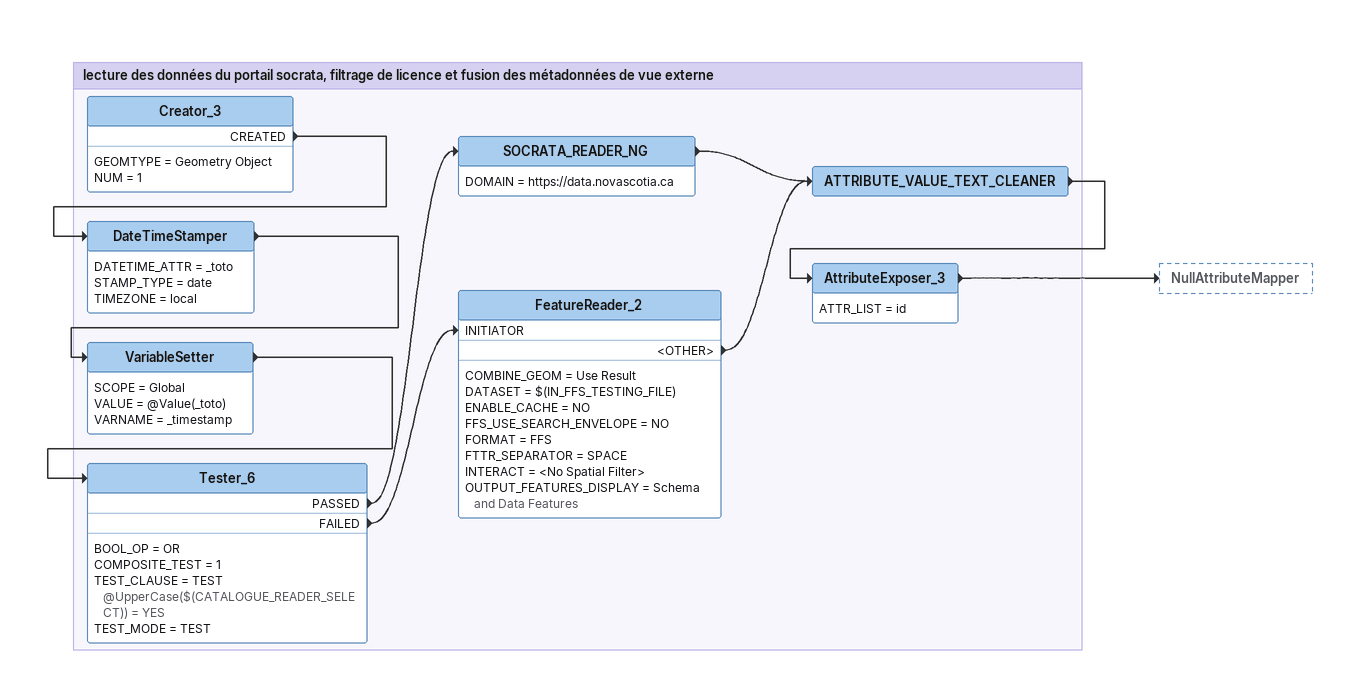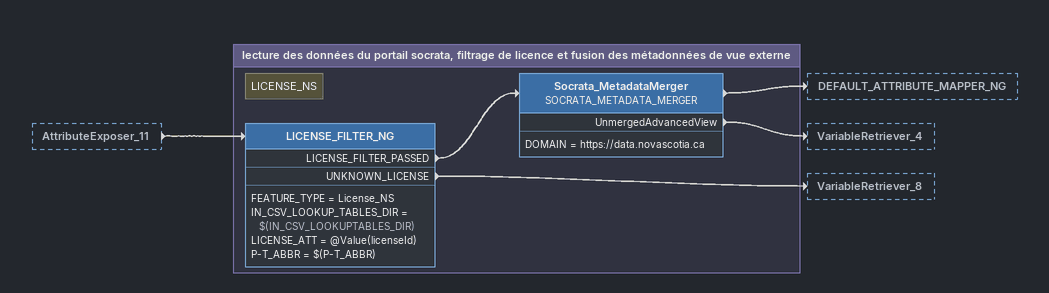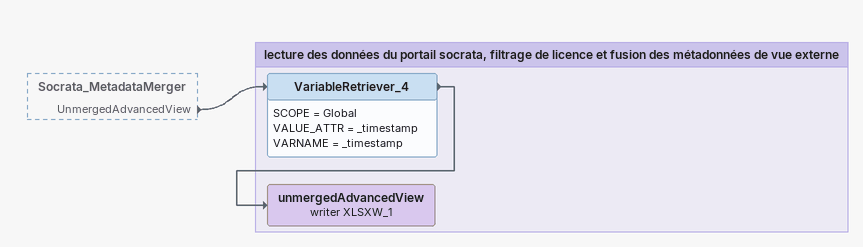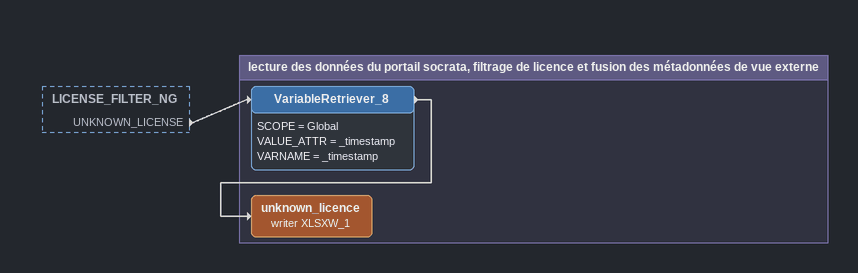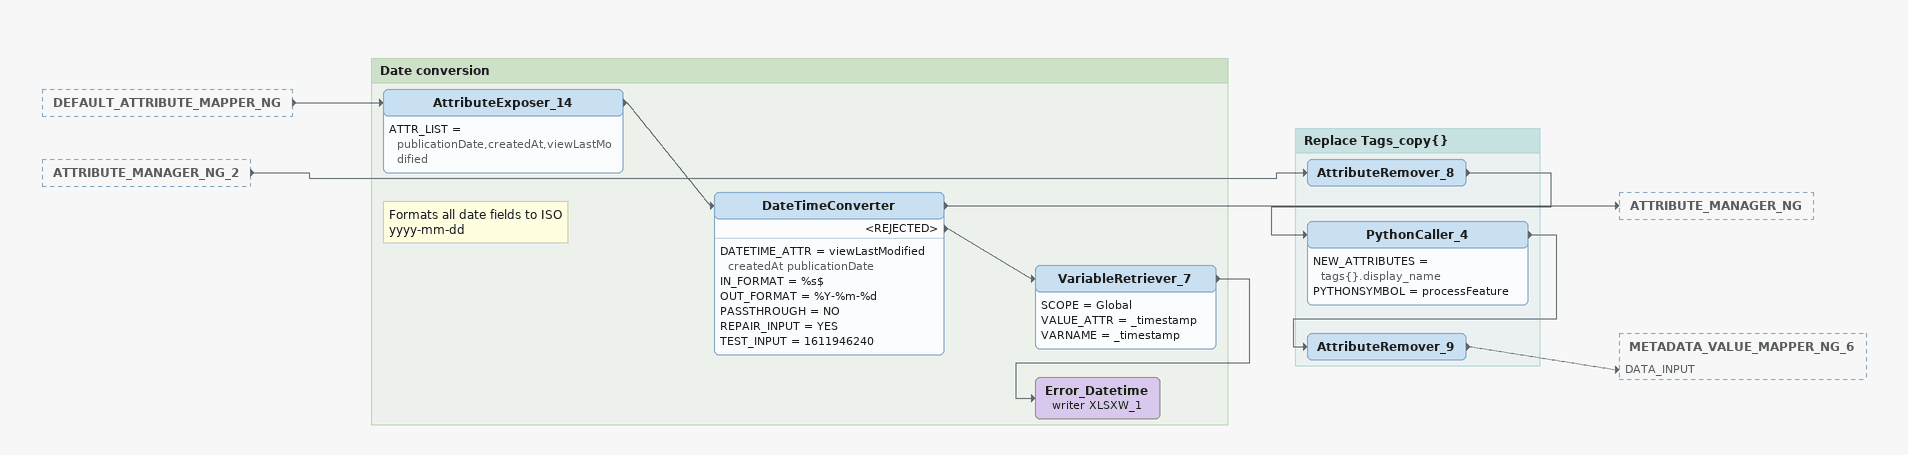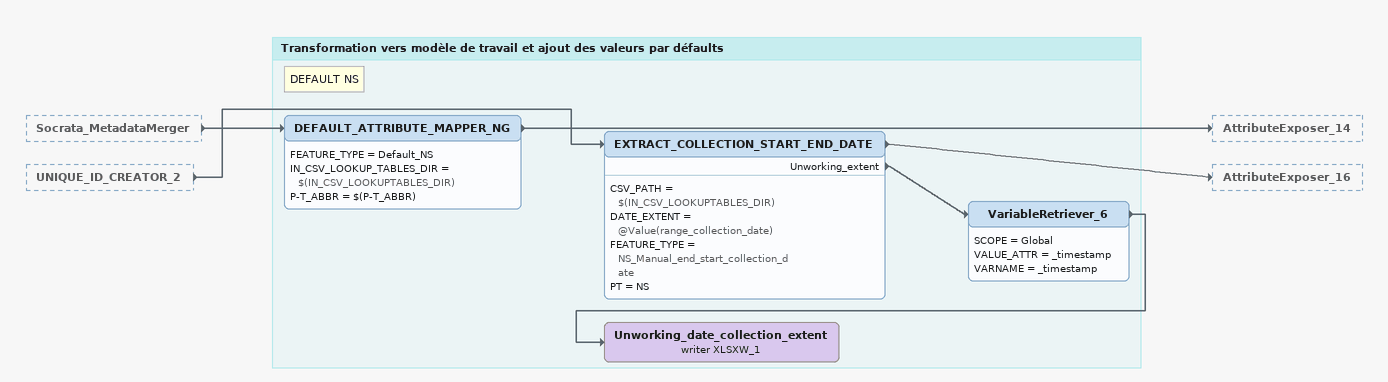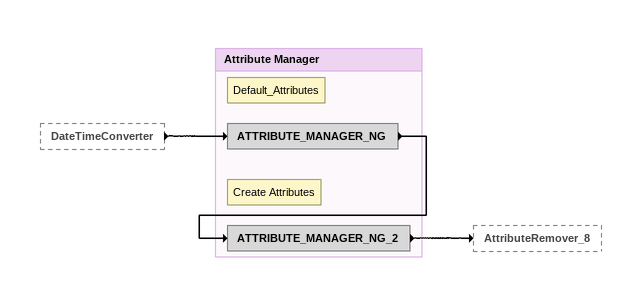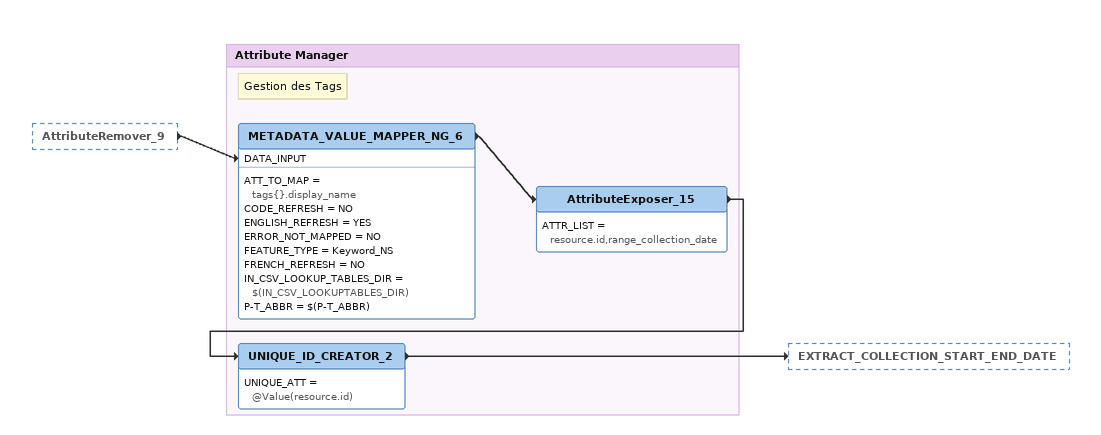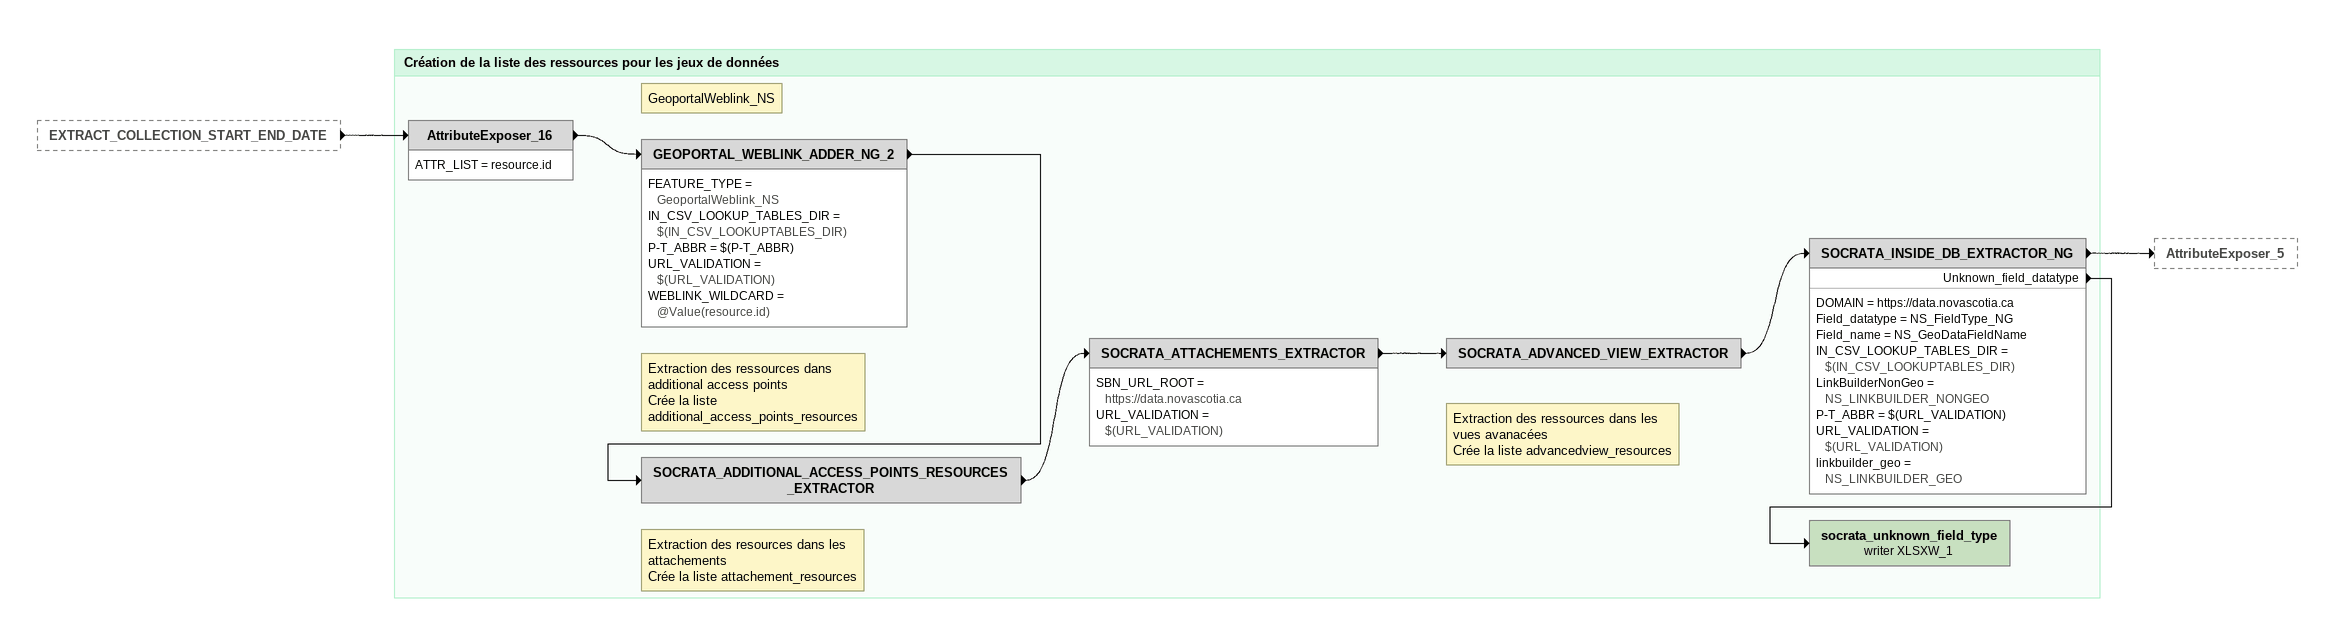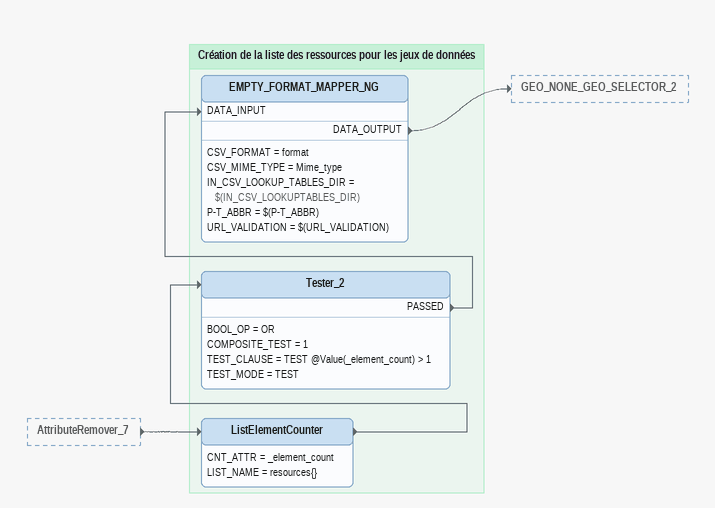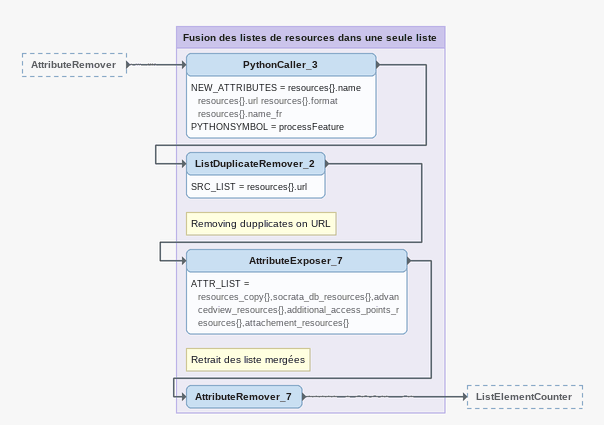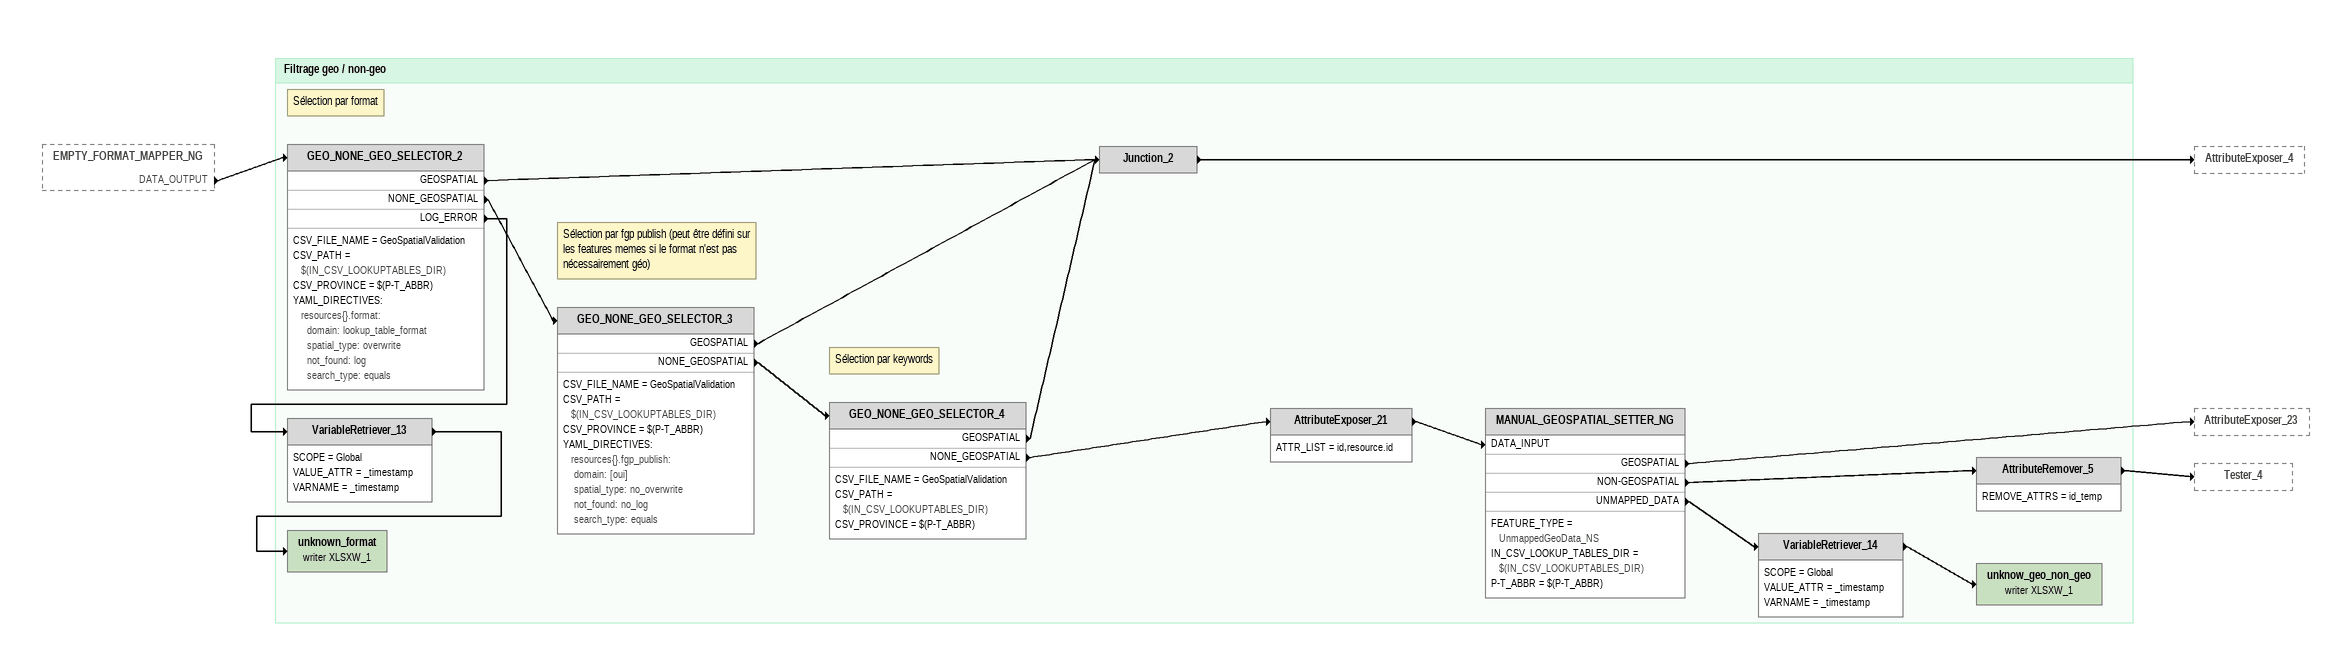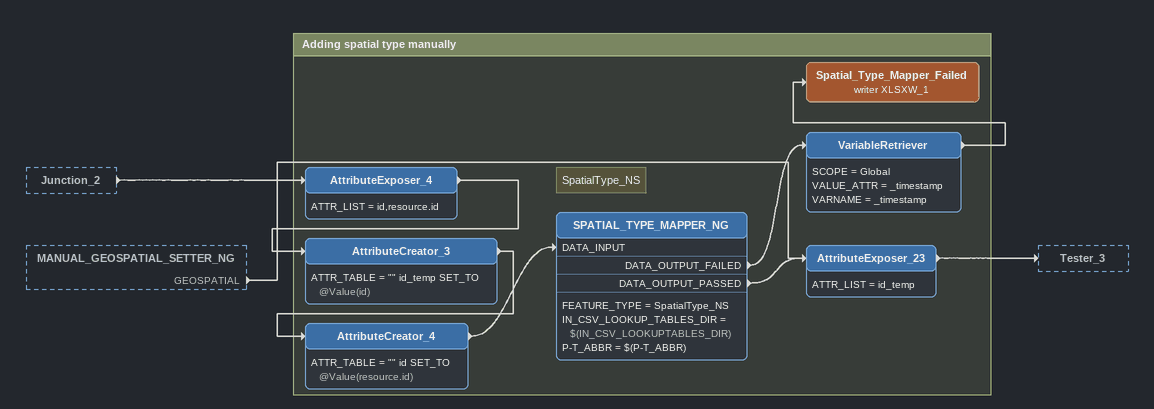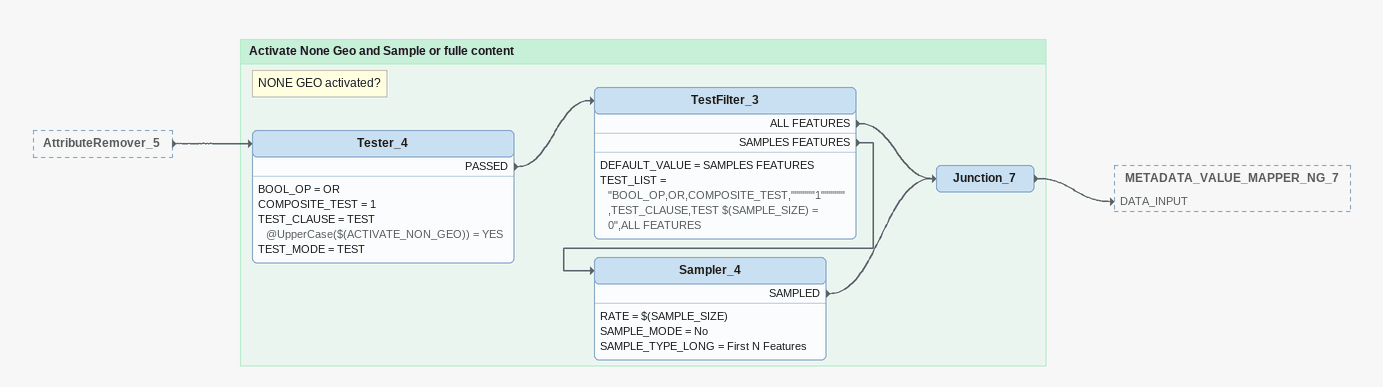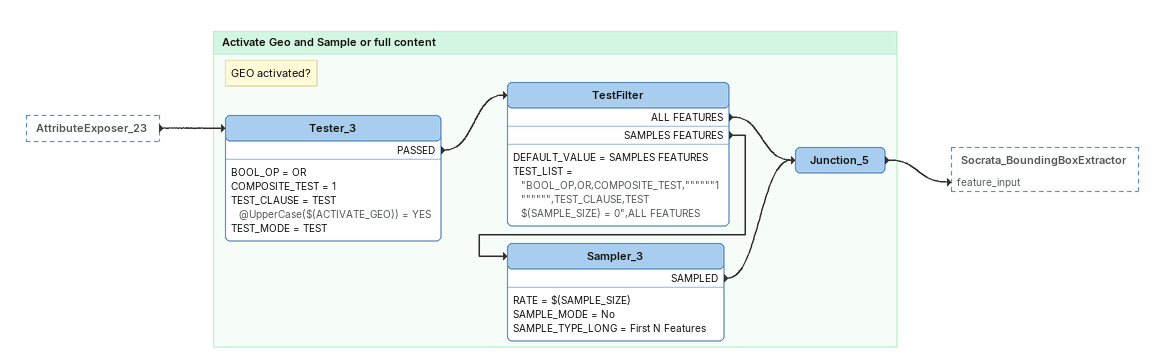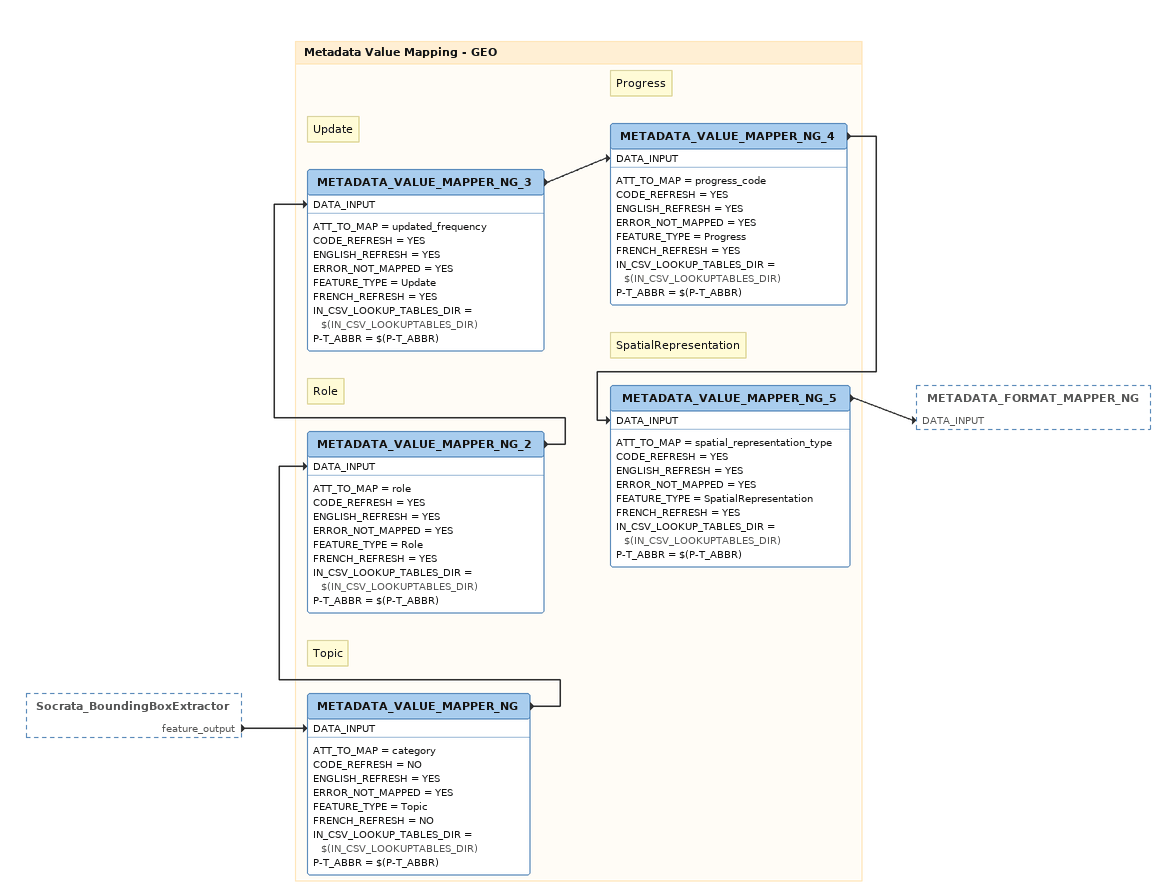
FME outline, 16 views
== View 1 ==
Bookmark: lecture des données du portail socrata, filtrage de licence et fusion des métadonnées de vue externe
Creator_3
    GEOMTYPE = Geometry Object
    NUM = 1
    CREATED -> DateTimeStamper
DateTimeStamper
    DATETIME_ATTR = _toto
    STAMP_TYPE = date
    TIMEZONE = local
    -> VariableSetter
VariableSetter
    SCOPE = Global
    VALUE = @Value(_toto)
    VARNAME = _timestamp
    -> Tester_6
Tester_6
    BOOL_OP = OR
    COMPOSITE_TEST = 1
    TEST_CLAUSE = TEST @UpperCase($(CATALOGUE_READER_SELECT)) = YES
    TEST_MODE = TEST
    PASSED -> SOCRATA_READER_NG
    FAILED -> FeatureReader_2 [INITIATOR]
SOCRATA_READER_NG
    DOMAIN = https://data.novascotia.ca
    -> ATTRIBUTE_VALUE_TEXT_CLEANER
FeatureReader_2
    COMBINE_GEOM = Use Result
    DATASET = $(IN_FFS_TESTING_FILE)
    ENABLE_CACHE = NO
    FFS_USE_SEARCH_ENVELOPE = NO
    FORMAT = FFS
    FTTR_SEPARATOR = SPACE
    INTERACT = <No Spatial Filter>
    OUTPUT_FEATURES_DISPLAY = Schema and Data Features
    <OTHER> -> ATTRIBUTE_VALUE_TEXT_CLEANER
ATTRIBUTE_VALUE_TEXT_CLEANER
    -> AttributeExposer_3
AttributeExposer_3
    ATTR_LIST = id
    -> NullAttributeMapper

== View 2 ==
AttributeExposer_11 [outside]
    -> LICENSE_FILTER_NG

Bookmark: lecture des données du portail socrata, filtrage de licence et fusion des métadonnées de vue externe
Note: LICENSE_NS
LICENSE_FILTER_NG
    FEATURE_TYPE = License_NS
    IN_CSV_LOOKUP_TABLES_DIR = $(IN_CSV_LOOKUPTABLES_DIR)
    LICENSE_ATT = @Value(licenseId)
    P-T_ABBR = $(P-T_ABBR)
    LICENSE_FILTER_PASSED -> Socrata_MetadataMerger
    UNKNOWN_LICENSE -> VariableRetriever_8
Socrata_MetadataMerger: SOCRATA_METADATA_MERGER
    DOMAIN = https://data.novascotia.ca
    -> DEFAULT_ATTRIBUTE_MAPPER_NG
    UnmergedAdvancedView -> VariableRetriever_4

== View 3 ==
Socrata_MetadataMerger [outside]
    UnmergedAdvancedView -> VariableRetriever_4

Bookmark: lecture des données du portail socrata, filtrage de licence et fusion des métadonnées de vue externe
VariableRetriever_4
    SCOPE = Global
    VALUE_ATTR = _timestamp
    VARNAME = _timestamp
    -> unmergedAdvancedView (writer XLSXW_1)
unmergedAdvancedView (writer XLSXW_1)

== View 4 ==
LICENSE_FILTER_NG [outside]
    UNKNOWN_LICENSE -> VariableRetriever_8

Bookmark: lecture des données du portail socrata, filtrage de licence et fusion des métadonnées de vue externe
VariableRetriever_8
    SCOPE = Global
    VALUE_ATTR = _timestamp
    VARNAME = _timestamp
    -> unknown_licence (writer XLSXW_1)
unknown_licence (writer XLSXW_1)

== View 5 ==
DEFAULT_ATTRIBUTE_MAPPER_NG [outside]
    -> AttributeExposer_14
ATTRIBUTE_MANAGER_NG_2 [outside]
    -> AttributeRemover_8

Bookmark: Date conversion
AttributeExposer_14
    ATTR_LIST = publicationDate,createdAt,viewLastModified
    -> DateTimeConverter
Note: Formats all date fields to ISO yyyy-mm-dd
DateTimeConverter
    DATETIME_ATTR = viewLastModified createdAt publicationDate
    IN_FORMAT = %s$
    OUT_FORMAT = %Y-%m-%d
    PASSTHROUGH = NO
    REPAIR_INPUT = YES
    TEST_INPUT = 1611946240
    -> ATTRIBUTE_MANAGER_NG
    <REJECTED> -> VariableRetriever_7
VariableRetriever_7
    SCOPE = Global
    VALUE_ATTR = _timestamp
    VARNAME = _timestamp
    -> Error_Datetime (writer XLSXW_1)
Error_Datetime (writer XLSXW_1)

Bookmark: Replace Tags_copy{}
AttributeRemover_8
    -> PythonCaller_4
PythonCaller_4
    NEW_ATTRIBUTES = tags{}.display_name
    PYTHONSYMBOL = processFeature
    -> AttributeRemover_9
AttributeRemover_9
    -> METADATA_VALUE_MAPPER_NG_6 [DATA_INPUT]

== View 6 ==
Socrata_MetadataMerger [outside]
    -> DEFAULT_ATTRIBUTE_MAPPER_NG
UNIQUE_ID_CREATOR_2 [outside]
    -> EXTRACT_COLLECTION_START_END_DATE

Bookmark: Transformation vers modèle de travail et ajout des valeurs par défaults
Note: DEFAULT NS
DEFAULT_ATTRIBUTE_MAPPER_NG
    FEATURE_TYPE = Default_NS
    IN_CSV_LOOKUP_TABLES_DIR = $(IN_CSV_LOOKUPTABLES_DIR)
    P-T_ABBR = $(P-T_ABBR)
    -> AttributeExposer_14
EXTRACT_COLLECTION_START_END_DATE
    CSV_PATH = $(IN_CSV_LOOKUPTABLES_DIR)
    DATE_EXTENT = @Value(range_collection_date)
    FEATURE_TYPE = NS_Manual_end_start_collection_date
    PT = NS
    -> AttributeExposer_16
    Unworking_extent -> VariableRetriever_6
VariableRetriever_6
    SCOPE = Global
    VALUE_ATTR = _timestamp
    VARNAME = _timestamp
    -> Unworking_date_collection_extent (writer XLSXW_1)
Unworking_date_collection_extent (writer XLSXW_1)

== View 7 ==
DateTimeConverter [outside]
    -> ATTRIBUTE_MANAGER_NG

Bookmark: Attribute Manager
Note: Default_Attributes
ATTRIBUTE_MANAGER_NG
    -> ATTRIBUTE_MANAGER_NG_2
Note: Create Attributes
ATTRIBUTE_MANAGER_NG_2
    -> AttributeRemover_8

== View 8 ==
AttributeRemover_9 [outside]
    -> METADATA_VALUE_MAPPER_NG_6 [DATA_INPUT]

Bookmark: Attribute Manager
Note: Gestion des Tags
METADATA_VALUE_MAPPER_NG_6
    ATT_TO_MAP = tags{}.display_name
    CODE_REFRESH = NO
    ENGLISH_REFRESH = YES
    ERROR_NOT_MAPPED = NO
    FEATURE_TYPE = Keyword_NS
    FRENCH_REFRESH = NO
    IN_CSV_LOOKUP_TABLES_DIR = $(IN_CSV_LOOKUPTABLES_DIR)
    P-T_ABBR = $(P-T_ABBR)
    -> AttributeExposer_15
AttributeExposer_15
    ATTR_LIST = resource.id,range_collection_date
    -> UNIQUE_ID_CREATOR_2
UNIQUE_ID_CREATOR_2
    UNIQUE_ATT = @Value(resource.id)
    -> EXTRACT_COLLECTION_START_END_DATE

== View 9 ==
EXTRACT_COLLECTION_START_END_DATE [outside]
    -> AttributeExposer_16

Bookmark: Création de la liste des ressources pour les jeux de données
AttributeExposer_16
    ATTR_LIST = resource.id
    -> GEOPORTAL_WEBLINK_ADDER_NG_2
Note: GeoportalWeblink_NS
GEOPORTAL_WEBLINK_ADDER_NG_2
    FEATURE_TYPE = GeoportalWeblink_NS
    IN_CSV_LOOKUP_TABLES_DIR = $(IN_CSV_LOOKUPTABLES_DIR)
    P-T_ABBR = $(P-T_ABBR)
    URL_VALIDATION = $(URL_VALIDATION)
    WEBLINK_WILDCARD = @Value(resource.id)
    -> SOCRATA_ADDITIONAL_ACCESS_POINTS_RESOURCES_EXTRACTOR
Note: Extraction des ressources dans additional access points / Crée la liste additional_access_points_resources
SOCRATA_ADDITIONAL_ACCESS_POINTS_RESOURCES_EXTRACTOR
    -> SOCRATA_ATTACHEMENTS_EXTRACTOR
Note: Extraction des resources dans les attachements / Crée la liste attachement_resources
SOCRATA_ATTACHEMENTS_EXTRACTOR
    SBN_URL_ROOT = https://data.novascotia.ca
    URL_VALIDATION = $(URL_VALIDATION)
    -> SOCRATA_ADVANCED_VIEW_EXTRACTOR
Note: Extraction des ressources dans les vues avanacées / Crée la liste advancedview_resources
SOCRATA_ADVANCED_VIEW_EXTRACTOR
    -> SOCRATA_INSIDE_DB_EXTRACTOR_NG
SOCRATA_INSIDE_DB_EXTRACTOR_NG
    DOMAIN = https://data.novascotia.ca
    Field_datatype = NS_FieldType_NG
    Field_name = NS_GeoDataFieldName
    IN_CSV_LOOKUP_TABLES_DIR = $(IN_CSV_LOOKUPTABLES_DIR)
    LinkBuilderNonGeo = NS_LINKBUILDER_NONGEO
    P-T_ABBR = $(URL_VALIDATION)
    URL_VALIDATION = $(URL_VALIDATION)
    linkbuilder_geo = NS_LINKBUILDER_GEO
    -> AttributeExposer_5
    Unknown_field_datatype -> socrata_unknown_field_type (writer XLSXW_1)
socrata_unknown_field_type (writer XLSXW_1)

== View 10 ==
AttributeRemover_7 [outside]
    -> ListElementCounter

Bookmark: Création de la liste des ressources pour les jeux de données
ListElementCounter
    CNT_ATTR = _element_count
    LIST_NAME = resources{}
    -> Tester_2
Tester_2
    BOOL_OP = OR
    COMPOSITE_TEST = 1
    TEST_CLAUSE = TEST @Value(_element_count) > 1
    TEST_MODE = TEST
    PASSED -> EMPTY_FORMAT_MAPPER_NG [DATA_INPUT]
EMPTY_FORMAT_MAPPER_NG
    CSV_FORMAT = format
    CSV_MIME_TYPE = Mime_type
    IN_CSV_LOOKUP_TABLES_DIR = $(IN_CSV_LOOKUPTABLES_DIR)
    P-T_ABBR = $(P-T_ABBR)
    URL_VALIDATION = $(URL_VALIDATION)
    DATA_OUTPUT -> GEO_NONE_GEO_SELECTOR_2

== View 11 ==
AttributeRemover [outside]
    -> PythonCaller_3

Bookmark: Fusion des listes de resources dans une seule liste
PythonCaller_3
    NEW_ATTRIBUTES = resources{}.name resources{}.url resources{}.format resources{}.name_fr
    PYTHONSYMBOL = processFeature
    -> ListDuplicateRemover_2
Note: Removing dupplicates on URL
ListDuplicateRemover_2
    SRC_LIST = resources{}.url
    -> AttributeExposer_7
AttributeExposer_7
    ATTR_LIST = resources_copy{},socrata_db_resources{},advancedview_resources{},additional_access_points_resources{},attachement_resources{}
    -> AttributeRemover_7
Note: Retrait des liste mergées
AttributeRemover_7
    -> ListElementCounter

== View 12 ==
EMPTY_FORMAT_MAPPER_NG [outside]
    DATA_OUTPUT -> GEO_NONE_GEO_SELECTOR_2

Bookmark: Filtrage geo / non-geo
Note: Sélection par format
GEO_NONE_GEO_SELECTOR_2
    CSV_FILE_NAME = GeoSpatialValidation
    CSV_PATH = $(IN_CSV_LOOKUPTABLES_DIR)
    CSV_PROVINCE = $(P-T_ABBR)
    YAML_DIRECTIVES:
      resources{}.format:
        domain: lookup_table_format
        spatial_type: overwrite
        not_found: log
        search_type: equals
    GEOSPATIAL -> Junction_2
    NONE_GEOSPATIAL -> GEO_NONE_GEO_SELECTOR_3
    LOG_ERROR -> VariableRetriever_13
Note: Sélection par fgp publish (peut être défini sur les features memes si le format n'est pas nécessairement géo)
GEO_NONE_GEO_SELECTOR_3
    CSV_FILE_NAME = GeoSpatialValidation
    CSV_PATH = $(IN_CSV_LOOKUPTABLES_DIR)
    CSV_PROVINCE = $(P-T_ABBR)
    YAML_DIRECTIVES:
      resources{}.fgp_publish:
       domain: [oui]
       spatial_type: no_overwrite
       not_found: no_log
       search_type: equals
    GEOSPATIAL -> Junction_2
    NONE_GEOSPATIAL -> GEO_NONE_GEO_SELECTOR_4
Note: Sélection par keywords
GEO_NONE_GEO_SELECTOR_4
    CSV_FILE_NAME = GeoSpatialValidation
    CSV_PATH = $(IN_CSV_LOOKUPTABLES_DIR)
    CSV_PROVINCE = $(P-T_ABBR)
    GEOSPATIAL -> Junction_2
    NONE_GEOSPATIAL -> AttributeExposer_21
Junction_2
    -> AttributeExposer_4
AttributeExposer_21
    ATTR_LIST = id,resource.id
    -> MANUAL_GEOSPATIAL_SETTER_NG [DATA_INPUT]
MANUAL_GEOSPATIAL_SETTER_NG
    FEATURE_TYPE = UnmappedGeoData_NS
    IN_CSV_LOOKUP_TABLES_DIR = $(IN_CSV_LOOKUPTABLES_DIR)
    P-T_ABBR = $(P-T_ABBR)
    GEOSPATIAL -> AttributeExposer_23
    NON-GEOSPATIAL -> AttributeRemover_5
    UNMAPPED_DATA -> VariableRetriever_14
AttributeRemover_5
    REMOVE_ATTRS = id_temp
    -> Tester_4
VariableRetriever_14
    SCOPE = Global
    VALUE_ATTR = _timestamp
    VARNAME = _timestamp
    -> unknow_geo_non_geo (writer XLSXW_1)
unknow_geo_non_geo (writer XLSXW_1)
VariableRetriever_13
    SCOPE = Global
    VALUE_ATTR = _timestamp
    VARNAME = _timestamp
    -> unknown_format (writer XLSXW_1)
unknown_format (writer XLSXW_1)

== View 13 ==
Junction_2 [outside]
    -> AttributeExposer_4
MANUAL_GEOSPATIAL_SETTER_NG [outside]
    GEOSPATIAL -> AttributeExposer_23

Bookmark: Adding spatial type manually
AttributeExposer_4
    ATTR_LIST = id,resource.id
    -> AttributeCreator_3
AttributeCreator_3
    ATTR_TABLE = "" id_temp SET_TO @Value(id)
    -> AttributeCreator_4
AttributeCreator_4
    ATTR_TABLE = "" id SET_TO @Value(resource.id)
    -> SPATIAL_TYPE_MAPPER_NG [DATA_INPUT]
Note: SpatialType_NS
SPATIAL_TYPE_MAPPER_NG
    FEATURE_TYPE = SpatialType_NS
    IN_CSV_LOOKUP_TABLES_DIR = $(IN_CSV_LOOKUPTABLES_DIR)
    P-T_ABBR = $(P-T_ABBR)
    DATA_OUTPUT_FAILED -> VariableRetriever
    DATA_OUTPUT_PASSED -> AttributeExposer_23
VariableRetriever
    SCOPE = Global
    VALUE_ATTR = _timestamp
    VARNAME = _timestamp
    -> Spatial_Type_Mapper_Failed (writer XLSXW_1)
Spatial_Type_Mapper_Failed (writer XLSXW_1)
AttributeExposer_23
    ATTR_LIST = id_temp
    -> Tester_3

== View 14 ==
AttributeRemover_5 [outside]
    -> Tester_4

Bookmark: Activate None Geo and Sample or fulle content
Note: NONE GEO activated?
Tester_4
    BOOL_OP = OR
    COMPOSITE_TEST = 1
    TEST_CLAUSE = TEST @UpperCase($(ACTIVATE_NON_GEO)) = YES
    TEST_MODE = TEST
    PASSED -> TestFilter_3
TestFilter_3
    DEFAULT_VALUE = SAMPLES FEATURES
    TEST_LIST = "BOOL_OP,OR,COMPOSITE_TEST,""""""1"""""",TEST_CLAUSE,TEST $(SAMPLE_SIZE) = 0",ALL FEATURES
    ALL FEATURES -> Junction_7
    SAMPLES FEATURES -> Sampler_4
Sampler_4
    RATE = $(SAMPLE_SIZE)
    SAMPLE_MODE = No
    SAMPLE_TYPE_LONG = First N Features
    SAMPLED -> Junction_7
Junction_7
    -> METADATA_VALUE_MAPPER_NG_7 [DATA_INPUT]

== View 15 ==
AttributeExposer_23 [outside]
    -> Tester_3

Bookmark: Activate Geo and Sample or full content
Note: GEO activated?
Tester_3
    BOOL_OP = OR
    COMPOSITE_TEST = 1
    TEST_CLAUSE = TEST @UpperCase($(ACTIVATE_GEO)) = YES
    TEST_MODE = TEST
    PASSED -> TestFilter
TestFilter
    DEFAULT_VALUE = SAMPLES FEATURES
    TEST_LIST = "BOOL_OP,OR,COMPOSITE_TEST,""""""1"""""",TEST_CLAUSE,TEST $(SAMPLE_SIZE) = 0",ALL FEATURES
    ALL FEATURES -> Junction_5
    SAMPLES FEATURES -> Sampler_3
Sampler_3
    RATE = $(SAMPLE_SIZE)
    SAMPLE_MODE = No
    SAMPLE_TYPE_LONG = First N Features
    SAMPLED -> Junction_5
Junction_5
    -> Socrata_BoundingBoxExtractor [feature_input]

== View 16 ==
Socrata_BoundingBoxExtractor [outside]
    feature_output -> METADATA_VALUE_MAPPER_NG [DATA_INPUT]

Bookmark: Metadata Value Mapping - GEO
Note: Topic
METADATA_VALUE_MAPPER_NG
    ATT_TO_MAP = category
    CODE_REFRESH = NO
    ENGLISH_REFRESH = YES
    ERROR_NOT_MAPPED = YES
    FEATURE_TYPE = Topic
    FRENCH_REFRESH = NO
    IN_CSV_LOOKUP_TABLES_DIR = $(IN_CSV_LOOKUPTABLES_DIR)
    P-T_ABBR = $(P-T_ABBR)
    -> METADATA_VALUE_MAPPER_NG_2 [DATA_INPUT]
Note: Role
METADATA_VALUE_MAPPER_NG_2
    ATT_TO_MAP = role
    CODE_REFRESH = YES
    ENGLISH_REFRESH = YES
    ERROR_NOT_MAPPED = YES
    FEATURE_TYPE = Role
    FRENCH_REFRESH = YES
    IN_CSV_LOOKUP_TABLES_DIR = $(IN_CSV_LOOKUPTABLES_DIR)
    P-T_ABBR = $(P-T_ABBR)
    -> METADATA_VALUE_MAPPER_NG_3 [DATA_INPUT]
Note: Update
METADATA_VALUE_MAPPER_NG_3
    ATT_TO_MAP = updated_frequency
    CODE_REFRESH = YES
    ENGLISH_REFRESH = YES
    ERROR_NOT_MAPPED = YES
    FEATURE_TYPE = Update
    FRENCH_REFRESH = YES
    IN_CSV_LOOKUP_TABLES_DIR = $(IN_CSV_LOOKUPTABLES_DIR)
    P-T_ABBR = $(P-T_ABBR)
    -> METADATA_VALUE_MAPPER_NG_4 [DATA_INPUT]
Note: Progress
METADATA_VALUE_MAPPER_NG_4
    ATT_TO_MAP = progress_code
    CODE_REFRESH = YES
    ENGLISH_REFRESH = YES
    ERROR_NOT_MAPPED = YES
    FEATURE_TYPE = Progress
    FRENCH_REFRESH = YES
    IN_CSV_LOOKUP_TABLES_DIR = $(IN_CSV_LOOKUPTABLES_DIR)
    P-T_ABBR = $(P-T_ABBR)
    -> METADATA_VALUE_MAPPER_NG_5 [DATA_INPUT]
Note: SpatialRepresentation
METADATA_VALUE_MAPPER_NG_5
    ATT_TO_MAP = spatial_representation_type
    CODE_REFRESH = YES
    ENGLISH_REFRESH = YES
    ERROR_NOT_MAPPED = YES
    FEATURE_TYPE = SpatialRepresentation
    FRENCH_REFRESH = YES
    IN_CSV_LOOKUP_TABLES_DIR = $(IN_CSV_LOOKUPTABLES_DIR)
    P-T_ABBR = $(P-T_ABBR)
    -> METADATA_FORMAT_MAPPER_NG [DATA_INPUT]
